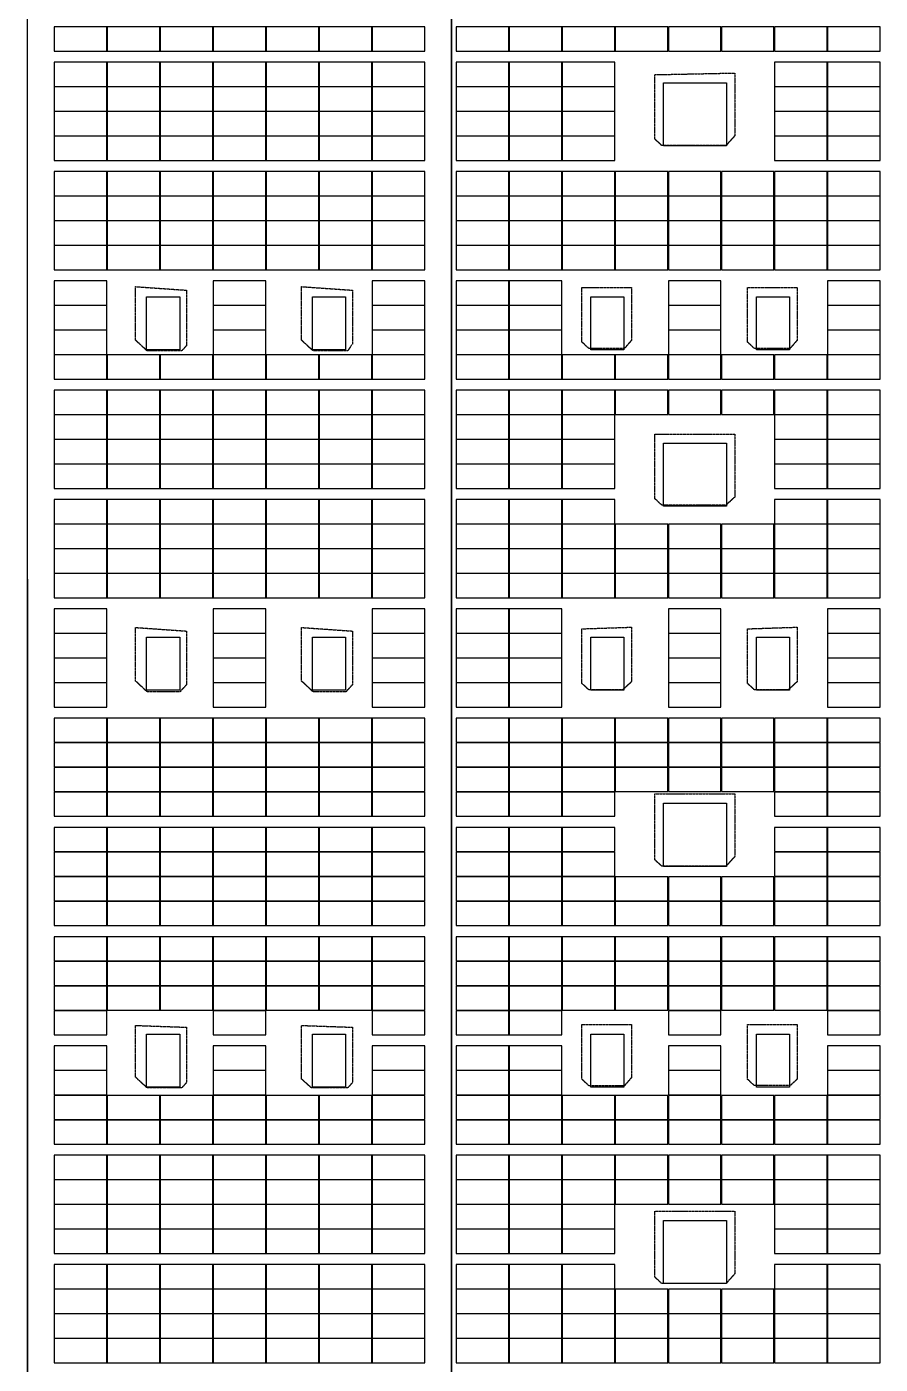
# Model space of a CAD drawing. Header units: millimetres. Extents: x -330863 to 383137, y -246038 to 314990.
# Drawn here: x -64626 to -25996, y -27439 to 33059 of the extents above; entities that cross this region are included whole.
import ezdxf

# ---------------------------------------------------------------- set-up
doc = ezdxf.new("R2010")
doc.units = ezdxf.units.MM
doc.linetypes.add('DASHED', pattern=[1.524, 1.27, -0.254])
doc.linetypes.add('HIDDEN', pattern=[0.375, 0.25, -0.125])
doc.layers.add('X消防车道', color=6, linetype='HIDDEN', lineweight=18)
for name, color, linetype in [('屋脊线', 7, 'ByLayer'), ('组件', 7, 'ByLayer'), ('阴影', 8, 'DASHED'), ('障碍物', 7, 'ByLayer')]:
    doc.layers.add(name, color=color, linetype=linetype)

# ---------------------------------------------------------------- blocks, each defined once
blk = doc.blocks.new('*U6')
at = {"layer": '屋脊线', "color": 30}
for p, q in [((-64596, -129651, 8900), (-64600, 145849, 8900)), ((-45396, -129651, 10100), (-45400, 145849, 10100))]:
    blk.add_line(p, q, dxfattribs=at)
at = {"flags": 1}
for tag in ['unit_id', 'unit_name']:
    blk.add_attdef(tag, (0, 0), '', height=2.5, dxfattribs=at)
blk = doc.blocks.new('*U88')
at = {"layer": '障碍物', "color": 1}
blk.add_polyline3d([(-59200, 20849, 10), (-57700, 20849, 10), (-57700, 18449, 10), (-59200, 18449, 10)], close=True, dxfattribs=at)
at = {"flags": 1}
for tag in ['height', 'shape']:
    blk.add_attdef(tag, (0, 0), '', height=2.5, dxfattribs=at)
blk = doc.blocks.new('*U89')
at = {"layer": '障碍物', "color": 1}
blk.add_polyline3d([(-51700, 20849, 10), (-50200, 20849, 10), (-50200, 18449, 10), (-51700, 18449, 10)], close=True, dxfattribs=at)
at = {"flags": 1}
for tag in ['height', 'shape']:
    blk.add_attdef(tag, (0, 0), '', height=2.5, dxfattribs=at)
blk = doc.blocks.new('*U90')
at = {"layer": '障碍物', "color": 1}
blk.add_polyline3d([(-59200, 5449, 10), (-57700, 5449, 10), (-57700, 3049, 10), (-59200, 3049, 10)], close=True, dxfattribs=at)
at = {"flags": 1}
for tag in ['height', 'shape']:
    blk.add_attdef(tag, (0, 0), '', height=2.5, dxfattribs=at)
blk = doc.blocks.new('*U91')
at = {"layer": '障碍物', "color": 1}
blk.add_polyline3d([(-51700, 5449, 10), (-50200, 5449, 10), (-50200, 3049, 10), (-51700, 3049, 10)], close=True, dxfattribs=at)
at = {"flags": 1}
for tag in ['height', 'shape']:
    blk.add_attdef(tag, (0, 0), '', height=2.5, dxfattribs=at)
blk = doc.blocks.new('*U92')
at = {"layer": '障碍物', "color": 1}
blk.add_polyline3d([(-59200, -12501, 10), (-57700, -12501, 10), (-57700, -14901, 10), (-59200, -14901, 10)], close=True, dxfattribs=at)
at = {"flags": 1}
for tag in ['height', 'shape']:
    blk.add_attdef(tag, (0, 0), '', height=2.5, dxfattribs=at)
blk = doc.blocks.new('*U93')
at = {"layer": '障碍物', "color": 1}
blk.add_polyline3d([(-51700, -12501, 10), (-50200, -12501, 10), (-50200, -14901, 10), (-51700, -14901, 10)], close=True, dxfattribs=at)
at = {"flags": 1}
for tag in ['height', 'shape']:
    blk.add_attdef(tag, (0, 0), '', height=2.5, dxfattribs=at)
blk = doc.blocks.new('*U123')
at = {"layer": '障碍物', "color": 1}
blk.add_polyline3d([(-39100, 20849, 10), (-37600, 20849, 10), (-37600, 18449, 10), (-39100, 18449, 10)], close=True, dxfattribs=at)
at = {"flags": 1}
for tag in ['height', 'shape']:
    blk.add_attdef(tag, (0, 0), '', height=2.5, dxfattribs=at)
blk = doc.blocks.new('*U124')
at = {"layer": '障碍物', "color": 1}
blk.add_polyline3d([(-31600, 20849, 10), (-30100, 20849, 10), (-30100, 18449, 10), (-31600, 18449, 10)], close=True, dxfattribs=at)
at = {"flags": 1}
for tag in ['height', 'shape']:
    blk.add_attdef(tag, (0, 0), '', height=2.5, dxfattribs=at)
blk = doc.blocks.new('*U125')
at = {"layer": '障碍物', "color": 1}
blk.add_polyline3d([(-39100, 5449, 10), (-37600, 5449, 10), (-37600, 3049, 10), (-39100, 3049, 10)], close=True, dxfattribs=at)
at = {"flags": 1}
for tag in ['height', 'shape']:
    blk.add_attdef(tag, (0, 0), '', height=2.5, dxfattribs=at)
blk = doc.blocks.new('*U126')
at = {"layer": '障碍物', "color": 1}
blk.add_polyline3d([(-31600, 5449, 10), (-30100, 5449, 10), (-30100, 3049, 10), (-31600, 3049, 10)], close=True, dxfattribs=at)
at = {"flags": 1}
for tag in ['height', 'shape']:
    blk.add_attdef(tag, (0, 0), '', height=2.5, dxfattribs=at)
blk = doc.blocks.new('*U127')
at = {"layer": '障碍物', "color": 1}
blk.add_polyline3d([(-39100, -12501, 10), (-37600, -12501, 10), (-37600, -14901, 10), (-39100, -14901, 10)], close=True, dxfattribs=at)
at = {"flags": 1}
for tag in ['height', 'shape']:
    blk.add_attdef(tag, (0, 0), '', height=2.5, dxfattribs=at)
blk = doc.blocks.new('*U128')
at = {"layer": '障碍物', "color": 1}
blk.add_polyline3d([(-31600, -12501, 10), (-30100, -12501, 10), (-30100, -14901, 10), (-31600, -14901, 10)], close=True, dxfattribs=at)
at = {"flags": 1}
for tag in ['height', 'shape']:
    blk.add_attdef(tag, (0, 0), '', height=2.5, dxfattribs=at)
blk = doc.blocks.new('*U146')
at = {"layer": '障碍物', "color": 1}
blk.add_polyline3d([(-35810, 30529, 10), (-32950, 30529, 10), (-32950, 27668, 10), (-35810, 27668, 10)], close=True, dxfattribs=at)
at = {"flags": 1}
for tag in ['height', 'shape']:
    blk.add_attdef(tag, (0, 0), '', height=2.5, dxfattribs=at)
blk = doc.blocks.new('*U147')
at = {"layer": '障碍物', "color": 1}
blk.add_polyline3d([(-35810, 14229, 10), (-32950, 14229, 10), (-32950, 11368, 10), (-35810, 11368, 10)], close=True, dxfattribs=at)
at = {"flags": 1}
for tag in ['height', 'shape']:
    blk.add_attdef(tag, (0, 0), '', height=2.5, dxfattribs=at)
blk = doc.blocks.new('*U148')
at = {"layer": '障碍物', "color": 1}
blk.add_polyline3d([(-35810, -2061, 10), (-32950, -2061, 10), (-32950, -4921, 10), (-35810, -4921, 10)], close=True, dxfattribs=at)
at = {"flags": 1}
for tag in ['height', 'shape']:
    blk.add_attdef(tag, (0, 0), '', height=2.5, dxfattribs=at)
blk = doc.blocks.new('*U149')
at = {"layer": '障碍物', "color": 1}
blk.add_polyline3d([(-35810, -20931, 10), (-32950, -20931, 10), (-32950, -23792, 10), (-35810, -23792, 10)], close=True, dxfattribs=at)
at = {"flags": 1}
for tag in ['height', 'shape']:
    blk.add_attdef(tag, (0, 0), '', height=2.5, dxfattribs=at)
blk = doc.blocks.new('*U11')
at = {"layer": '组件', "color": 0}
blk.add_polyline3d([(0, 0, 0), (0, 109.6, 0), (-238, 109.6, 13), (-238, 0, 13)], close=True, dxfattribs=at)
at = {"flags": 1}
for tag in ['mounting-hole-spacing1', 'mounting-hole-spacing2', 'module-material', 'vmpo', 'voco', 'silicon-material', 'panel-length', 'panel-width', 'panel-height', 'userid', 'theme', 'note', 'name', 'pmax', 'company-name', 'id', 'impo', 'isco']:
    blk.add_attdef(tag, (0, 0), '', height=2.5, dxfattribs=at)
blk = doc.blocks.new('*U9')
at = {"layer": '组件', "color": 0}
blk.add_polyline3d([(0, 0, 0), (0, -109.6, 0), (237.9, -109.6, 14.9), (237.9, 0, 14.9)], close=True, dxfattribs=at)
at = {"flags": 1}
for tag in ['mounting-hole-spacing1', 'mounting-hole-spacing2', 'module-material', 'vmpo', 'voco', 'silicon-material', 'panel-length', 'panel-width', 'panel-height', 'userid', 'theme', 'note', 'name', 'pmax', 'company-name', 'id', 'impo', 'isco']:
    blk.add_attdef(tag, (0, 0), '', height=2.5, dxfattribs=at)

msp = doc.modelspace()

# ---------------------------------------------------------------- hatches: boundary and pattern name
at = {"layer": 'X消防车道'}
h = msp.add_hatch(dxfattribs=at)
h.set_pattern_fill('DOTS', color=8, scale=1000, angle=-31.48783798)
h.set_pattern_definition([(328.51216202, (-1970228605.7, -2547630934.4), (1506.0502845, 939.1527315), [0, -1587.5])])
h.paths.add_polyline_path([(-93210.319, -143669.982, 0.388696348), (-80260.509, -155528.75), (-29868.25, -155528.75, 0.072993423), (-27282.119, -155149.186), (-24812.542, -154408.313, -0.072993423), (-22226.411, -154028.75), (83399.933, -154028.75, -0.414215405), (92400, -163028.739), (92400.012, -173021.711), (96400.012, -173176.258), (96400, -163028.734, 0.414220327), (83399.684, -150028.75), (-22813.487, -150028.75, 0.072993423), (-25399.617, -150408.313), (-27869.195, -151149.186, -0.072993423), (-30455.326, -151528.75), (-80260.509, -151528.75, -0.388697685), (-89225.766, -143318.792), (-114666.763, 145381.208, -0.440198268), (-105701.506, 155171.25), (85999.681, 155171.25, -0.414210993), (94999.681, 146171.329, -0.141448111), (96999.681, 153099.453, 0.257670399), (85999.52, 159171.25), (-105701.603, 159171.25, 0.440196051), (-118651.322, 145030.079)])

# ---------------------------------------------------------------- linework, layer by layer
at = {"layer": '屋脊线', "color": 30, "elevation": 8900}
msp.add_lwpolyline([(-64599.713, 145848.75), (-64595.512, -129651.241)], dxfattribs=at)
at = {"layer": '屋脊线', "color": 2, "elevation": 10100}
msp.add_lwpolyline([(-45399.713, 145848.75), (-45395.512, -129651.243)], dxfattribs=at)
at = {"layer": '阴影', "linetype": 'DASHED'}
for points in [[(-32979.551, 27683.474, 9423.635), (-35880.483, 27683.401, 9581.867), (-36202.817, 27981.785, 9599.449), (-36202.859, 30891.143, 9599.449), (-32576.694, 30965.842, 9401.658), (-32576.65, 28131.079, 9401.658), (-32979.551, 27683.474, 9423.635)], [(-59697.588, 21302.9, 9207.264), (-57392.144, 21141.499, 9351.354), (-57392.109, 18639.204, 9351.354), (-57615.215, 18397.042, 9337.41), (-59176.963, 18397.01, 9239.8), (-59697.554, 18881.317, 9207.264), (-59697.588, 21302.9, 9207.264)], [(-52186.313, 21303.005, 9676.719), (-49880.874, 21141.604, 9820.809), (-49880.835, 18720.028, 9820.809), (-50103.936, 18397.148, 9806.864), (-51665.684, 18397.123, 9709.255), (-52186.279, 18881.431, 9676.719), (-52186.313, 21303.005, 9676.719)], [(-37572.554, 18507.686, 9674.17), (-39184.182, 18507.635, 9762.077), (-39506.516, 18806.028, 9779.658), (-39506.55, 21267.795, 9779.658), (-37250.273, 21267.856, 9656.588), (-37250.234, 18880.69, 9656.588), (-37572.554, 18507.686, 9674.17)], [(-30078.477, 18507.883, 9265.402), (-31690.107, 18507.843, 9353.309), (-32012.439, 18806.23, 9370.891), (-32012.476, 21267.996, 9370.891), (-29756.196, 21268.054, 9247.821), (-29756.157, 18880.889, 9247.821), (-30078.477, 18507.883, 9265.402)], [(-32979.304, 11420.907, 9423.635), (-35880.234, 11420.824, 9581.867), (-36202.568, 11719.216, 9599.449), (-36202.612, 14628.572, 9599.449), (-32576.445, 14628.674, 9401.658), (-32576.401, 11793.911, 9401.658), (-32979.304, 11420.907, 9423.635)], [(-59697.354, 5885.527, 9207.264), (-57391.914, 5724.124, 9351.354), (-57391.875, 3302.548, 9351.354), (-57689.346, 2979.669, 9332.762), (-59176.729, 2979.644, 9239.8), (-59697.319, 3463.951, 9207.264), (-59697.354, 5885.527, 9207.264)], [(-52186.079, 5885.632, 9676.719), (-49880.64, 5724.229, 9820.809), (-49880.601, 3302.662, 9820.809), (-50178.071, 2979.774, 9802.216), (-51665.449, 2979.758, 9709.255), (-52186.045, 3464.064, 9676.719), (-52186.079, 5885.632, 9676.719)], [(-37652.9, 3065.701, 9678.565), (-39183.948, 3065.658, 9762.077), (-39506.282, 3364.045, 9779.658), (-39506.316, 5825.808, 9779.658), (-37250.039, 5900.475, 9656.588), (-37250, 3438.707, 9656.588), (-37652.9, 3065.701, 9678.565)], [(-30158.826, 3065.903, 9269.797), (-31689.873, 3065.853, 9353.309), (-32012.202, 3364.241, 9370.891), (-32012.241, 5826.007, 9370.891), (-29755.959, 5900.674, 9247.821), (-29755.923, 3438.907, 9247.82), (-30158.826, 3065.903, 9269.797)], [(-32979.055, -4916.269, 9423.635), (-35879.985, -4916.344, 9581.867), (-36202.319, -4617.952, 9599.449), (-36202.363, -1633.997, 9599.449), (-32576.199, -1633.893, 9401.658), (-32576.152, -4468.664, 9401.658), (-32979.055, -4916.269, 9423.635)], [(-37572.046, -14838.037, 9674.17), (-39183.674, -14838.092, 9762.077), (-39506.008, -14539.705, 9779.658), (-39506.042, -12077.937, 9779.658), (-37249.766, -12077.875, 9656.588), (-37249.727, -14465.043, 9656.588), (-37572.046, -14838.037, 9674.17)], [(-30077.971, -14837.837, 9265.402), (-31689.6, -14837.886, 9353.309), (-32011.931, -14539.498, 9370.891), (-32011.968, -12077.732, 9370.89), (-29755.686, -12077.683, 9247.82), (-29755.649, -14539.432, 9247.821), (-30077.971, -14837.837, 9265.402)], [(-59697.08, -12114.858, 9207.264), (-57391.641, -12195.536, 9351.354), (-57391.597, -14697.828, 9351.354), (-57614.702, -14939.99, 9337.41), (-59176.455, -14940.015, 9239.8), (-59697.046, -14455.708, 9207.264), (-59697.08, -12114.858, 9207.264)], [(-52185.806, -12114.745, 9676.719), (-49880.366, -12195.422, 9820.809), (-49880.327, -14697.715, 9820.809), (-50103.428, -14939.877, 9806.864), (-51739.546, -14939.91, 9704.607), (-52185.767, -14536.329, 9676.719), (-52185.806, -12114.745, 9676.719)], [(-32978.767, -23789.785, 9423.635), (-35879.702, -23789.871, 9581.867), (-36202.031, -23491.487, 9599.449), (-36202.075, -20507.532, 9599.449), (-32575.908, -20507.432, 9401.658), (-32575.864, -23342.197, 9401.658), (-32978.767, -23789.785, 9423.635)]]:
    msp.add_polyline3d(points, close=True, dxfattribs=at)
at = {"layer": '障碍物', "elevation": 10300}
for points in [[(-35810.114, 30529.004), (-32949.606, 30529.004), (-32949.606, 27668.496), (-35810.114, 27668.496)], [(-35810.114, 14229.004), (-32949.606, 14229.004), (-32949.606, 11368.496), (-35810.114, 11368.496)], [(-35810.114, -2060.99), (-32949.606, -2060.99), (-32949.606, -4921.498), (-35810.114, -4921.498)], [(-35810.114, -20930.996), (-32949.606, -20930.996), (-32949.606, -23791.504), (-35810.114, -23791.504)]]:
    msp.add_lwpolyline(points, close=True, dxfattribs=at)
at = {"layer": '障碍物', "color": 4, "elevation": 10300}
for points in [[(-59199.998, 20848.749), (-57699.999, 20848.749), (-57699.999, 18448.748), (-59199.998, 18448.748)], [(-51699.972, 20848.748), (-50199.973, 20848.748), (-50199.973, 18448.748), (-51699.972, 18448.748)], [(-39099.973, 20848.75), (-37599.973, 20848.75), (-37599.973, 18448.75), (-39099.973, 18448.75)], [(-31599.973, 20848.75), (-30099.973, 20848.75), (-30099.973, 18448.75), (-31599.973, 18448.75)], [(-59200.012, 5448.749), (-57700.013, 5448.749), (-57700.013, 3048.748), (-59200.012, 3048.748)], [(-51699.987, 5448.748), (-50199.987, 5448.748), (-50199.987, 3048.748), (-51699.987, 3048.748)], [(-39099.987, 5448.75), (-37599.987, 5448.75), (-37599.987, 3048.75), (-39099.987, 3048.75)], [(-31599.987, 5448.75), (-30099.987, 5448.75), (-30099.987, 3048.75), (-31599.987, 3048.75)], [(-59200.014, -12501.251), (-57700.015, -12501.251), (-57700.015, -14901.252), (-59200.014, -14901.252)], [(-51699.989, -12501.252), (-50199.989, -12501.252), (-50199.989, -14901.252), (-51699.989, -14901.252)], [(-39099.989, -12501.25), (-37599.989, -12501.25), (-37599.989, -14901.25), (-39099.989, -14901.25)], [(-31599.989, -12501.25), (-30099.989, -12501.25), (-30099.989, -14901.25), (-31599.989, -14901.25)]]:
    msp.add_lwpolyline(points, close=True, dxfattribs=at)

# ---------------------------------------------------------------- block references
at = {"layer": '屋脊线'}
msp.add_blockref('*U6', (0, 0), dxfattribs=at)
at = {"layer": '组件', "color": 5, "xscale": 10, "yscale": 10, "zscale": 10}
for name, p in [('*U9', (-63385.201, 33048.75, 9075.803)), ('*U9', (-60985.892, 33048.75, 9225.76)), ('*U9', (-58586.583, 33048.75, 9375.716)), ('*U9', (-56187.274, 33048.75, 9525.673)), ('*U9', (-53787.965, 33048.75, 9675.63)), ('*U9', (-51388.656, 33048.75, 9825.587)), ('*U9', (-48989.347, 33048.75, 9975.544)), ('*U11', (-42809.113, 31952.75, 10058.878)), ('*U11', (-40408.677, 31952.75, 9927.945)), ('*U11', (-38008.24, 31952.75, 9797.012)), ('*U11', (-35607.803, 31952.75, 9666.079)), ('*U11', (-33207.367, 31952.75, 9535.146)), ('*U11', (-30806.93, 31952.75, 9404.214)), ('*U11', (-28406.494, 31952.75, 9273.281)), ('*U11', (-26006.057, 31952.75, 9142.348)), ('*U9', (-63385.201, 31452.75, 9075.798)), ('*U9', (-60985.892, 31452.75, 9225.755)), ('*U9', (-58586.583, 31452.75, 9375.712)), ('*U9', (-56187.274, 31452.75, 9525.668)), ('*U9', (-53787.965, 31452.75, 9675.625)), ('*U9', (-51388.656, 31452.75, 9825.582)), ('*U9', (-48989.347, 31452.75, 9975.539)), ('*U11', (-42809.113, 30356.75, 10058.882)), ('*U11', (-40408.677, 30356.75, 9927.949)), ('*U11', (-38008.24, 30356.75, 9797.016)), ('*U11', (-28406.494, 30356.75, 9273.285)), ('*U11', (-26006.057, 30356.75, 9142.352)), ('*U9', (-63385.201, 30336.75, 9075.798)), ('*U9', (-60985.892, 30336.75, 9225.755)), ('*U9', (-58586.583, 30336.75, 9375.712)), ('*U9', (-56187.274, 30336.75, 9525.668)), ('*U9', (-53787.965, 30336.75, 9675.625)), ('*U9', (-51388.656, 30336.75, 9825.582)), ('*U9', (-48989.347, 30336.75, 9975.539)), ('*U11', (-42809.113, 29240.75, 10058.882)), ('*U11', (-40408.677, 29240.75, 9927.949)), ('*U11', (-38008.24, 29240.75, 9797.016)), ('*U11', (-28406.494, 29240.75, 9273.285)), ('*U11', (-26006.057, 29240.75, 9142.352)), ('*U9', (-63385.201, 29220.75, 9075.798)), ('*U9', (-60985.892, 29220.75, 9225.755)), ('*U9', (-58586.583, 29220.75, 9375.712)), ('*U9', (-56187.274, 29220.75, 9525.668)), ('*U9', (-53787.965, 29220.75, 9675.625)), ('*U9', (-51388.656, 29220.75, 9825.582)), ('*U9', (-48989.347, 29220.75, 9975.539)), ('*U11', (-42809.113, 28124.75, 10058.882)), ('*U11', (-40408.677, 28124.75, 9927.949)), ('*U11', (-38008.24, 28124.75, 9797.016)), ('*U11', (-28406.494, 28124.75, 9273.285)), ('*U11', (-26006.057, 28124.75, 9142.352)), ('*U9', (-63385.201, 28104.75, 9075.798)), ('*U9', (-60985.892, 28104.75, 9225.755)), ('*U9', (-58586.583, 28104.75, 9375.712)), ('*U9', (-56187.274, 28104.75, 9525.668)), ('*U9', (-53787.965, 28104.75, 9675.625)), ('*U9', (-51388.656, 28104.75, 9825.582)), ('*U9', (-48989.347, 28104.75, 9975.539)), ('*U11', (-42809.113, 27008.75, 10058.882)), ('*U11', (-40408.677, 27008.75, 9927.949)), ('*U11', (-38008.24, 27008.75, 9797.016)), ('*U11', (-28406.494, 27008.75, 9273.285)), ('*U11', (-26006.057, 27008.75, 9142.352)), ('*U9', (-63385.201, 26508.75, 9075.793)), ('*U9', (-60985.892, 26508.75, 9225.75)), ('*U9', (-58586.583, 26508.75, 9375.707)), ('*U9', (-56187.274, 26508.75, 9525.664)), ('*U9', (-53787.965, 26508.75, 9675.621)), ('*U9', (-51388.656, 26508.75, 9825.577)), ('*U9', (-48989.347, 26508.75, 9975.534)), ('*U11', (-42809.113, 25412.75, 10058.886)), ('*U11', (-40408.677, 25412.75, 9927.953)), ('*U11', (-38008.24, 25412.75, 9797.02)), ('*U11', (-35607.803, 25412.75, 9666.088)), ('*U11', (-33207.367, 25412.75, 9535.155)), ('*U11', (-30806.93, 25412.75, 9404.222)), ('*U11', (-28406.494, 25412.75, 9273.289)), ('*U11', (-26006.057, 25412.75, 9142.356)), ('*U9', (-63385.201, 25392.75, 9075.793)), ('*U9', (-60985.892, 25392.75, 9225.75)), ('*U9', (-58586.583, 25392.75, 9375.707)), ('*U9', (-56187.274, 25392.75, 9525.664)), ('*U9', (-53787.965, 25392.75, 9675.621)), ('*U9', (-51388.656, 25392.75, 9825.577)), ('*U9', (-48989.347, 25392.75, 9975.534)), ('*U11', (-42809.113, 24296.75, 10058.886)), ('*U11', (-40408.677, 24296.75, 9927.953)), ('*U11', (-38008.24, 24296.75, 9797.02)), ('*U11', (-35607.803, 24296.75, 9666.088)), ('*U11', (-33207.367, 24296.75, 9535.155)), ('*U11', (-30806.93, 24296.75, 9404.222)), ('*U11', (-28406.494, 24296.75, 9273.289)), ('*U11', (-26006.057, 24296.75, 9142.356)), ('*U9', (-63385.201, 24276.75, 9075.793)), ('*U9', (-60985.892, 24276.75, 9225.75)), ('*U9', (-58586.583, 24276.75, 9375.707)), ('*U9', (-56187.274, 24276.75, 9525.664)), ('*U9', (-53787.965, 24276.75, 9675.621)), ('*U9', (-51388.656, 24276.75, 9825.577)), ('*U9', (-48989.347, 24276.75, 9975.534)), ('*U11', (-42809.113, 23180.75, 10058.886)), ('*U11', (-40408.677, 23180.75, 9927.953)), ('*U11', (-38008.24, 23180.75, 9797.02)), ('*U11', (-35607.803, 23180.75, 9666.088)), ('*U11', (-33207.367, 23180.75, 9535.155)), ('*U11', (-30806.93, 23180.75, 9404.222)), ('*U11', (-28406.494, 23180.75, 9273.289)), ('*U11', (-26006.057, 23180.75, 9142.356)), ('*U9', (-63385.201, 23160.75, 9075.793)), ('*U9', (-60985.892, 23160.75, 9225.75)), ('*U9', (-58586.583, 23160.75, 9375.707)), ('*U9', (-56187.274, 23160.75, 9525.664)), ('*U9', (-53787.965, 23160.75, 9675.621)), ('*U9', (-51388.656, 23160.75, 9825.577)), ('*U9', (-48989.347, 23160.75, 9975.534)), ('*U11', (-42809.113, 22064.75, 10058.886)), ('*U11', (-40408.677, 22064.75, 9927.953)), ('*U11', (-38008.24, 22064.75, 9797.02)), ('*U11', (-35607.803, 22064.75, 9666.088)), ('*U11', (-33207.367, 22064.75, 9535.155)), ('*U11', (-30806.93, 22064.75, 9404.222)), ('*U11', (-28406.494, 22064.75, 9273.289)), ('*U11', (-26006.057, 22064.75, 9142.356)), ('*U9', (-63385.201, 21564.75, 9075.789)), ('*U9', (-56187.274, 21564.75, 9525.659)), ('*U9', (-48989.347, 21564.75, 9975.529)), ('*U11', (-42809.113, 20468.75, 10058.89)), ('*U11', (-40408.677, 20468.75, 9927.957)), ('*U11', (-33207.367, 20468.75, 9535.159)), ('*U11', (-26006.057, 20468.75, 9142.36)), ('*U9', (-63385.201, 20448.75, 9075.789)), ('*U9', (-56187.274, 20448.75, 9525.659)), ('*U9', (-48989.347, 20448.75, 9975.529)), ('*U11', (-42809.113, 19352.75, 10058.89)), ('*U11', (-40408.677, 19352.75, 9927.957)), ('*U11', (-33207.367, 19352.75, 9535.159)), ('*U11', (-26006.057, 19352.75, 9142.36)), ('*U9', (-63385.201, 19332.75, 9075.789)), ('*U9', (-56187.274, 19332.75, 9525.659)), ('*U9', (-48989.347, 19332.75, 9975.529)), ('*U11', (-42809.113, 18236.75, 10058.89)), ('*U11', (-40408.677, 18236.75, 9927.957)), ('*U11', (-33207.367, 18236.75, 9535.159)), ('*U11', (-26006.057, 18236.75, 9142.36)), ('*U9', (-63385.201, 18216.75, 9075.789)), ('*U9', (-60985.892, 18216.75, 9225.745)), ('*U9', (-58586.583, 18216.75, 9375.702)), ('*U9', (-56187.274, 18216.75, 9525.659)), ('*U9', (-53787.965, 18216.75, 9675.616)), ('*U9', (-51388.656, 18216.75, 9825.573)), ('*U9', (-48989.347, 18216.75, 9975.529)), ('*U11', (-42809.113, 17120.75, 10058.89)), ('*U11', (-40408.677, 17120.75, 9927.957)), ('*U11', (-38008.24, 17120.75, 9797.025)), ('*U11', (-35607.803, 17120.75, 9666.092)), ('*U11', (-33207.367, 17120.75, 9535.159)), ('*U11', (-30806.93, 17120.75, 9404.226)), ('*U11', (-28406.494, 17120.75, 9273.293)), ('*U11', (-26006.057, 17120.75, 9142.36)), ('*U9', (-63385.201, 16620.75, 9075.784)), ('*U9', (-60985.892, 16620.75, 9225.741)), ('*U9', (-58586.583, 16620.75, 9375.697)), ('*U9', (-56187.274, 16620.75, 9525.654)), ('*U9', (-53787.965, 16620.75, 9675.611)), ('*U9', (-51388.656, 16620.75, 9825.568)), ('*U9', (-48989.347, 16620.75, 9975.525)), ('*U11', (-42809.113, 15524.75, 10058.895)), ('*U11', (-40408.677, 15524.75, 9927.962)), ('*U11', (-38008.24, 15524.75, 9797.029)), ('*U11', (-35607.803, 15524.75, 9666.096)), ('*U11', (-33207.367, 15524.75, 9535.163)), ('*U11', (-30806.93, 15524.75, 9404.23)), ('*U11', (-28406.494, 15524.75, 9273.297)), ('*U11', (-26006.057, 15524.75, 9142.364)), ('*U9', (-63385.201, 15504.75, 9075.784)), ('*U9', (-60985.892, 15504.75, 9225.741)), ('*U9', (-58586.583, 15504.75, 9375.697)), ('*U9', (-56187.274, 15504.75, 9525.654)), ('*U9', (-53787.965, 15504.75, 9675.611)), ('*U9', (-51388.656, 15504.75, 9825.568)), ('*U9', (-48989.347, 15504.75, 9975.525)), ('*U11', (-42809.113, 14408.75, 10058.895)), ('*U11', (-40408.677, 14408.75, 9927.962)), ('*U11', (-38008.24, 14408.75, 9797.029)), ('*U11', (-28406.494, 14408.75, 9273.297)), ('*U11', (-26006.057, 14408.75, 9142.364)), ('*U9', (-63385.201, 14388.75, 9075.784)), ('*U9', (-60985.892, 14388.75, 9225.741)), ('*U9', (-58586.583, 14388.75, 9375.697)), ('*U9', (-56187.274, 14388.75, 9525.654)), ('*U9', (-53787.965, 14388.75, 9675.611)), ('*U9', (-51388.656, 14388.75, 9825.568)), ('*U9', (-48989.347, 14388.75, 9975.525)), ('*U11', (-42809.113, 13292.75, 10058.895)), ('*U11', (-40408.677, 13292.75, 9927.962)), ('*U11', (-38008.24, 13292.75, 9797.029)), ('*U11', (-28406.494, 13292.75, 9273.297)), ('*U11', (-26006.057, 13292.75, 9142.364)), ('*U9', (-63385.201, 13272.75, 9075.784)), ('*U9', (-60985.892, 13272.75, 9225.741)), ('*U9', (-58586.583, 13272.75, 9375.697)), ('*U9', (-56187.274, 13272.75, 9525.654)), ('*U9', (-53787.965, 13272.75, 9675.611)), ('*U9', (-51388.656, 13272.75, 9825.568)), ('*U9', (-48989.347, 13272.75, 9975.525)), ('*U11', (-42809.113, 12176.75, 10058.895)), ('*U11', (-40408.677, 12176.75, 9927.962)), ('*U11', (-38008.24, 12176.75, 9797.029)), ('*U11', (-28406.494, 12176.75, 9273.297)), ('*U11', (-26006.057, 12176.75, 9142.364)), ('*U9', (-63385.201, 11676.75, 9075.779)), ('*U9', (-60985.892, 11676.75, 9225.736)), ('*U9', (-58586.583, 11676.75, 9375.693)), ('*U9', (-56187.274, 11676.75, 9525.65)), ('*U9', (-53787.965, 11676.75, 9675.606)), ('*U9', (-51388.656, 11676.75, 9825.563)), ('*U9', (-48989.347, 11676.75, 9975.52)), ('*U11', (-42809.113, 10580.75, 10058.899)), ('*U11', (-40408.677, 10580.75, 9927.966)), ('*U11', (-38008.24, 10580.75, 9797.033)), ('*U11', (-28406.494, 10580.75, 9273.301)), ('*U11', (-26006.057, 10580.75, 9142.368)), ('*U9', (-63385.201, 10560.75, 9075.779)), ('*U9', (-60985.892, 10560.75, 9225.736)), ('*U9', (-58586.583, 10560.75, 9375.693)), ('*U9', (-56187.274, 10560.75, 9525.65)), ('*U9', (-53787.965, 10560.75, 9675.606)), ('*U9', (-51388.656, 10560.75, 9825.563)), ('*U9', (-48989.347, 10560.75, 9975.52)), ('*U11', (-42809.113, 9464.75, 10058.899)), ('*U11', (-40408.677, 9464.75, 9927.966)), ('*U11', (-38008.24, 9464.75, 9797.033)), ('*U11', (-35607.803, 9464.75, 9666.1)), ('*U11', (-33207.367, 9464.75, 9535.167)), ('*U11', (-30806.93, 9464.75, 9404.234)), ('*U11', (-28406.494, 9464.75, 9273.301)), ('*U11', (-26006.057, 9464.75, 9142.368)), ('*U9', (-63385.201, 9444.75, 9075.779)), ('*U9', (-60985.892, 9444.75, 9225.736)), ('*U9', (-58586.583, 9444.75, 9375.693)), ('*U9', (-56187.274, 9444.75, 9525.65)), ('*U9', (-53787.965, 9444.75, 9675.606)), ('*U9', (-51388.656, 9444.75, 9825.563)), ('*U9', (-48989.347, 9444.75, 9975.52)), ('*U11', (-42809.113, 8348.75, 10058.899)), ('*U11', (-40408.677, 8348.75, 9927.966)), ('*U11', (-38008.24, 8348.75, 9797.033)), ('*U11', (-35607.803, 8348.75, 9666.1)), ('*U11', (-33207.367, 8348.75, 9535.167)), ('*U11', (-30806.93, 8348.75, 9404.234)), ('*U11', (-28406.494, 8348.75, 9273.301)), ('*U11', (-26006.057, 8348.75, 9142.368)), ('*U9', (-63385.201, 8328.75, 9075.779)), ('*U9', (-60985.892, 8328.75, 9225.736)), ('*U9', (-58586.583, 8328.75, 9375.693)), ('*U9', (-56187.274, 8328.75, 9525.65)), ('*U9', (-53787.965, 8328.75, 9675.606)), ('*U9', (-51388.656, 8328.75, 9825.563)), ('*U9', (-48989.347, 8328.75, 9975.52)), ('*U11', (-42809.113, 7232.75, 10058.899)), ('*U11', (-40408.677, 7232.75, 9927.966)), ('*U11', (-38008.24, 7232.75, 9797.033)), ('*U11', (-35607.803, 7232.75, 9666.1)), ('*U11', (-33207.367, 7232.75, 9535.167)), ('*U11', (-30806.93, 7232.75, 9404.234)), ('*U11', (-28406.494, 7232.75, 9273.301)), ('*U11', (-26006.057, 7232.75, 9142.368)), ('*U9', (-63385.201, 6732.75, 9075.774)), ('*U9', (-56187.274, 6732.75, 9525.645)), ('*U9', (-48989.347, 6732.75, 9975.515)), ('*U11', (-42809.113, 5636.75, 10058.903)), ('*U11', (-40408.677, 5636.75, 9927.97)), ('*U11', (-33207.367, 5636.75, 9535.171)), ('*U11', (-26006.057, 5636.75, 9142.372)), ('*U9', (-63385.201, 5616.75, 9075.774)), ('*U9', (-56187.274, 5616.75, 9525.645)), ('*U9', (-48989.347, 5616.75, 9975.515)), ('*U11', (-42809.113, 4520.75, 10058.903)), ('*U11', (-40408.677, 4520.75, 9927.97)), ('*U11', (-33207.367, 4520.75, 9535.171)), ('*U11', (-26006.057, 4520.75, 9142.372)), ('*U9', (-63385.201, 4500.75, 9075.774)), ('*U9', (-56187.274, 4500.75, 9525.645)), ('*U9', (-48989.347, 4500.75, 9975.515)), ('*U11', (-42809.113, 3404.75, 10058.903)), ('*U11', (-40408.677, 3404.75, 9927.97)), ('*U11', (-33207.367, 3404.75, 9535.171)), ('*U11', (-26006.057, 3404.75, 9142.372)), ('*U9', (-63385.201, 3384.75, 9075.774)), ('*U9', (-56187.274, 3384.75, 9525.645)), ('*U9', (-48989.347, 3384.75, 9975.515)), ('*U11', (-42809.113, 2288.75, 10058.903)), ('*U11', (-40408.677, 2288.75, 9927.97)), ('*U11', (-33207.367, 2288.75, 9535.171)), ('*U11', (-26006.057, 2288.75, 9142.372)), ('*U9', (-63385.201, 1788.75, 9075.77)), ('*U9', (-60985.892, 1788.75, 9225.727)), ('*U9', (-58586.583, 1788.75, 9375.683)), ('*U9', (-56187.274, 1788.75, 9525.64)), ('*U9', (-53787.965, 1788.75, 9675.597)), ('*U9', (-51388.656, 1788.75, 9825.554)), ('*U9', (-48989.347, 1788.75, 9975.511)), ('*U11', (-42809.113, 692.75, 10058.907)), ('*U11', (-40408.677, 692.75, 9927.974)), ('*U11', (-38008.24, 692.75, 9797.041)), ('*U11', (-35607.803, 692.75, 9666.108)), ('*U11', (-33207.367, 692.75, 9535.175)), ('*U11', (-30806.93, 692.75, 9404.242)), ('*U11', (-28406.494, 692.75, 9273.309)), ('*U11', (-26006.057, 692.75, 9142.377)), ('*U9', (-63385.201, 672.75, 9075.77)), ('*U9', (-60985.892, 672.75, 9225.727)), ('*U9', (-58586.583, 672.75, 9375.683)), ('*U9', (-56187.274, 672.75, 9525.64)), ('*U9', (-53787.965, 672.75, 9675.597)), ('*U9', (-51388.656, 672.75, 9825.554)), ('*U9', (-48989.347, 672.75, 9975.511)), ('*U11', (-42809.113, -423.25, 10058.907)), ('*U11', (-40408.677, -423.25, 9927.974)), ('*U11', (-38008.24, -423.25, 9797.041)), ('*U11', (-35607.803, -423.25, 9666.108)), ('*U11', (-33207.367, -423.25, 9535.175)), ('*U11', (-30806.93, -423.25, 9404.242)), ('*U11', (-28406.494, -423.25, 9273.309)), ('*U11', (-26006.057, -423.25, 9142.377)), ('*U9', (-63385.201, -443.25, 9075.77)), ('*U9', (-60985.892, -443.25, 9225.727)), ('*U9', (-58586.583, -443.25, 9375.683)), ('*U9', (-56187.274, -443.25, 9525.64)), ('*U9', (-53787.965, -443.25, 9675.597)), ('*U9', (-51388.656, -443.25, 9825.554)), ('*U9', (-48989.347, -443.25, 9975.511)), ('*U11', (-42809.113, -1539.25, 10058.907)), ('*U11', (-40408.677, -1539.25, 9927.974)), ('*U11', (-38008.24, -1539.25, 9797.041)), ('*U11', (-35607.803, -1539.25, 9666.108)), ('*U11', (-33207.367, -1539.25, 9535.175)), ('*U11', (-30806.93, -1539.25, 9404.242)), ('*U11', (-28406.494, -1539.25, 9273.309)), ('*U11', (-26006.057, -1539.25, 9142.377)), ('*U9', (-63385.201, -1559.25, 9075.77)), ('*U9', (-60985.892, -1559.25, 9225.727)), ('*U9', (-58586.583, -1559.25, 9375.683)), ('*U9', (-56187.274, -1559.25, 9525.64)), ('*U9', (-53787.965, -1559.25, 9675.597)), ('*U9', (-51388.656, -1559.25, 9825.554)), ('*U9', (-48989.347, -1559.25, 9975.511)), ('*U11', (-42809.113, -2655.25, 10058.907)), ('*U11', (-40408.677, -2655.25, 9927.974)), ('*U11', (-38008.24, -2655.25, 9797.041)), ('*U11', (-28406.494, -2655.25, 9273.309)), ('*U11', (-26006.057, -2655.25, 9142.377)), ('*U9', (-63385.201, -3155.25, 9075.765)), ('*U9', (-60985.892, -3155.25, 9225.722)), ('*U9', (-58586.583, -3155.25, 9375.679)), ('*U9', (-56187.274, -3155.25, 9525.635)), ('*U9', (-53787.965, -3155.25, 9675.592)), ('*U9', (-51388.656, -3155.25, 9825.549)), ('*U9', (-48989.347, -3155.25, 9975.506)), ('*U11', (-42809.113, -4251.25, 10058.911)), ('*U11', (-40408.677, -4251.25, 9927.978)), ('*U11', (-38008.24, -4251.25, 9797.045)), ('*U11', (-28406.494, -4251.25, 9273.314)), ('*U11', (-26006.057, -4251.25, 9142.381)), ('*U9', (-63385.201, -4271.25, 9075.765)), ('*U9', (-60985.892, -4271.25, 9225.722)), ('*U9', (-58586.583, -4271.25, 9375.679)), ('*U9', (-56187.274, -4271.25, 9525.635)), ('*U9', (-53787.965, -4271.25, 9675.592)), ('*U9', (-51388.656, -4271.25, 9825.549)), ('*U9', (-48989.347, -4271.25, 9975.506)), ('*U11', (-42809.113, -5367.25, 10058.911)), ('*U11', (-40408.677, -5367.25, 9927.978)), ('*U11', (-38008.24, -5367.25, 9797.045)), ('*U11', (-28406.494, -5367.25, 9273.314)), ('*U11', (-26006.057, -5367.25, 9142.381)), ('*U9', (-63385.201, -5387.25, 9075.765)), ('*U9', (-60985.892, -5387.25, 9225.722)), ('*U9', (-58586.583, -5387.25, 9375.679)), ('*U9', (-56187.274, -5387.25, 9525.635)), ('*U9', (-53787.965, -5387.25, 9675.592)), ('*U9', (-51388.656, -5387.25, 9825.549)), ('*U9', (-48989.347, -5387.25, 9975.506)), ('*U11', (-42809.113, -6483.25, 10058.911)), ('*U11', (-40408.677, -6483.25, 9927.978)), ('*U11', (-38008.24, -6483.25, 9797.045)), ('*U11', (-35607.803, -6483.25, 9666.112)), ('*U11', (-33207.367, -6483.25, 9535.179)), ('*U11', (-30806.93, -6483.25, 9404.246)), ('*U11', (-28406.494, -6483.25, 9273.314)), ('*U11', (-26006.057, -6483.25, 9142.381)), ('*U9', (-63385.201, -6503.25, 9075.765)), ('*U9', (-60985.892, -6503.25, 9225.722)), ('*U9', (-58586.583, -6503.25, 9375.679)), ('*U9', (-56187.274, -6503.25, 9525.635)), ('*U9', (-53787.965, -6503.25, 9675.592)), ('*U9', (-51388.656, -6503.25, 9825.549)), ('*U9', (-48989.347, -6503.25, 9975.506)), ('*U11', (-42809.113, -7599.25, 10058.911)), ('*U11', (-40408.677, -7599.25, 9927.978)), ('*U11', (-38008.24, -7599.25, 9797.045)), ('*U11', (-35607.803, -7599.25, 9666.112)), ('*U11', (-33207.367, -7599.25, 9535.179)), ('*U11', (-30806.93, -7599.25, 9404.246)), ('*U11', (-28406.494, -7599.25, 9273.314)), ('*U11', (-26006.057, -7599.25, 9142.381)), ('*U9', (-63385.201, -8099.25, 9075.76)), ('*U9', (-60985.892, -8099.25, 9225.717)), ('*U9', (-58586.583, -8099.25, 9375.674)), ('*U9', (-56187.274, -8099.25, 9525.631)), ('*U9', (-53787.965, -8099.25, 9675.588)), ('*U9', (-51388.656, -8099.25, 9825.544)), ('*U9', (-48989.347, -8099.25, 9975.501)), ('*U11', (-42809.113, -9195.25, 10058.915)), ('*U11', (-40408.677, -9195.25, 9927.982)), ('*U11', (-38008.24, -9195.25, 9797.049)), ('*U11', (-35607.803, -9195.25, 9666.116)), ('*U11', (-33207.367, -9195.25, 9535.183)), ('*U11', (-30806.93, -9195.25, 9404.251)), ('*U11', (-28406.494, -9195.25, 9273.318)), ('*U11', (-26006.057, -9195.25, 9142.385)), ('*U9', (-63385.201, -9215.25, 9075.76)), ('*U9', (-60985.892, -9215.25, 9225.717)), ('*U9', (-58586.583, -9215.25, 9375.674)), ('*U9', (-56187.274, -9215.25, 9525.631)), ('*U9', (-53787.965, -9215.25, 9675.588)), ('*U9', (-51388.656, -9215.25, 9825.544)), ('*U9', (-48989.347, -9215.25, 9975.501)), ('*U11', (-42809.113, -10311.25, 10058.915)), ('*U11', (-40408.677, -10311.25, 9927.982)), ('*U11', (-38008.24, -10311.25, 9797.049)), ('*U11', (-35607.803, -10311.25, 9666.116)), ('*U11', (-33207.367, -10311.25, 9535.183)), ('*U11', (-30806.93, -10311.25, 9404.251)), ('*U11', (-28406.494, -10311.25, 9273.318)), ('*U11', (-26006.057, -10311.25, 9142.385)), ('*U9', (-63385.201, -10331.25, 9075.76)), ('*U9', (-60985.892, -10331.25, 9225.717)), ('*U9', (-58586.583, -10331.25, 9375.674)), ('*U9', (-56187.274, -10331.25, 9525.631)), ('*U9', (-53787.965, -10331.25, 9675.588)), ('*U9', (-51388.656, -10331.25, 9825.544)), ('*U9', (-48989.347, -10331.25, 9975.501)), ('*U11', (-42809.113, -11427.25, 10058.915)), ('*U11', (-40408.677, -11427.25, 9927.982)), ('*U11', (-38008.24, -11427.25, 9797.049)), ('*U11', (-35607.803, -11427.25, 9666.116)), ('*U11', (-33207.367, -11427.25, 9535.183)), ('*U11', (-30806.93, -11427.25, 9404.251)), ('*U11', (-28406.494, -11427.25, 9273.318)), ('*U11', (-26006.057, -11427.25, 9142.385)), ('*U9', (-63385.201, -11447.25, 9075.76)), ('*U9', (-56187.274, -11447.25, 9525.631)), ('*U9', (-48989.347, -11447.25, 9975.501)), ('*U11', (-42809.113, -12543.25, 10058.915)), ('*U11', (-40408.677, -12543.25, 9927.982)), ('*U11', (-33207.367, -12543.25, 9535.183)), ('*U11', (-26006.057, -12543.25, 9142.385)), ('*U9', (-63385.201, -13043.25, 9075.756)), ('*U9', (-56187.274, -13043.25, 9525.626)), ('*U9', (-48989.347, -13043.25, 9975.496)), ('*U11', (-42809.113, -14139.25, 10058.919)), ('*U11', (-40408.677, -14139.25, 9927.986)), ('*U11', (-33207.367, -14139.25, 9535.188)), ('*U11', (-26006.057, -14139.25, 9142.389)), ('*U9', (-63385.201, -14159.25, 9075.756)), ('*U9', (-56187.274, -14159.25, 9525.626)), ('*U9', (-48989.347, -14159.25, 9975.496)), ('*U11', (-42809.113, -15255.25, 10058.919)), ('*U11', (-40408.677, -15255.25, 9927.986)), ('*U11', (-33207.367, -15255.25, 9535.188)), ('*U11', (-26006.057, -15255.25, 9142.389)), ('*U9', (-63385.201, -15275.25, 9075.756)), ('*U9', (-60985.892, -15275.25, 9225.712)), ('*U9', (-58586.583, -15275.25, 9375.669)), ('*U9', (-56187.274, -15275.25, 9525.626)), ('*U9', (-53787.965, -15275.25, 9675.583)), ('*U9', (-51388.656, -15275.25, 9825.54)), ('*U9', (-48989.347, -15275.25, 9975.496)), ('*U11', (-42809.113, -16371.25, 10058.919)), ('*U11', (-40408.677, -16371.25, 9927.986)), ('*U11', (-38008.24, -16371.25, 9797.053)), ('*U11', (-35607.803, -16371.25, 9666.12)), ('*U11', (-33207.367, -16371.25, 9535.188)), ('*U11', (-30806.93, -16371.25, 9404.255)), ('*U11', (-28406.494, -16371.25, 9273.322)), ('*U11', (-26006.057, -16371.25, 9142.389)), ('*U9', (-63385.201, -16391.25, 9075.756)), ('*U9', (-60985.892, -16391.25, 9225.712)), ('*U9', (-58586.583, -16391.25, 9375.669)), ('*U9', (-56187.274, -16391.25, 9525.626)), ('*U9', (-53787.965, -16391.25, 9675.583)), ('*U9', (-51388.656, -16391.25, 9825.54)), ('*U9', (-48989.347, -16391.25, 9975.496)), ('*U11', (-42809.113, -17487.25, 10058.919)), ('*U11', (-40408.677, -17487.25, 9927.986)), ('*U11', (-38008.24, -17487.25, 9797.053)), ('*U11', (-35607.803, -17487.25, 9666.12)), ('*U11', (-33207.367, -17487.25, 9535.188)), ('*U11', (-30806.93, -17487.25, 9404.255)), ('*U11', (-28406.494, -17487.25, 9273.322)), ('*U11', (-26006.057, -17487.25, 9142.389)), ('*U9', (-63385.201, -17987.25, 9075.751)), ('*U9', (-60985.892, -17987.25, 9225.708)), ('*U9', (-58586.583, -17987.25, 9375.665)), ('*U9', (-56187.274, -17987.25, 9525.621)), ('*U9', (-53787.965, -17987.25, 9675.578)), ('*U9', (-51388.656, -17987.25, 9825.535)), ('*U9', (-48989.347, -17987.25, 9975.492)), ('*U11', (-42809.113, -19083.25, 10058.923)), ('*U11', (-40408.677, -19083.25, 9927.99)), ('*U11', (-38008.24, -19083.25, 9797.057)), ('*U11', (-35607.803, -19083.25, 9666.125)), ('*U11', (-33207.367, -19083.25, 9535.192)), ('*U11', (-30806.93, -19083.25, 9404.259)), ('*U11', (-28406.494, -19083.25, 9273.326)), ('*U11', (-26006.057, -19083.25, 9142.393)), ('*U9', (-63385.201, -19103.25, 9075.751)), ('*U9', (-60985.892, -19103.25, 9225.708)), ('*U9', (-58586.583, -19103.25, 9375.665)), ('*U9', (-56187.274, -19103.25, 9525.621)), ('*U9', (-53787.965, -19103.25, 9675.578)), ('*U9', (-51388.656, -19103.25, 9825.535)), ('*U9', (-48989.347, -19103.25, 9975.492)), ('*U11', (-42809.113, -20199.25, 10058.923)), ('*U11', (-40408.677, -20199.25, 9927.99)), ('*U11', (-38008.24, -20199.25, 9797.057)), ('*U11', (-35607.803, -20199.25, 9666.125)), ('*U11', (-33207.367, -20199.25, 9535.192)), ('*U11', (-30806.93, -20199.25, 9404.259)), ('*U11', (-28406.494, -20199.25, 9273.326)), ('*U11', (-26006.057, -20199.25, 9142.393)), ('*U9', (-63385.201, -20219.25, 9075.751)), ('*U9', (-60985.892, -20219.25, 9225.708)), ('*U9', (-58586.583, -20219.25, 9375.665)), ('*U9', (-56187.274, -20219.25, 9525.621)), ('*U9', (-53787.965, -20219.25, 9675.578)), ('*U9', (-51388.656, -20219.25, 9825.535)), ('*U9', (-48989.347, -20219.25, 9975.492)), ('*U11', (-42809.113, -21315.25, 10058.923)), ('*U11', (-40408.677, -21315.25, 9927.99)), ('*U11', (-38008.24, -21315.25, 9797.057)), ('*U11', (-28406.494, -21315.25, 9273.326)), ('*U11', (-26006.057, -21315.25, 9142.393)), ('*U9', (-63385.201, -21335.25, 9075.751)), ('*U9', (-60985.892, -21335.25, 9225.708)), ('*U9', (-58586.583, -21335.25, 9375.665)), ('*U9', (-56187.274, -21335.25, 9525.621)), ('*U9', (-53787.965, -21335.25, 9675.578)), ('*U9', (-51388.656, -21335.25, 9825.535)), ('*U9', (-48989.347, -21335.25, 9975.492)), ('*U11', (-42809.113, -22431.25, 10058.923)), ('*U11', (-40408.677, -22431.25, 9927.99)), ('*U11', (-38008.24, -22431.25, 9797.057)), ('*U11', (-28406.494, -22431.25, 9273.326)), ('*U11', (-26006.057, -22431.25, 9142.393)), ('*U9', (-63385.201, -22931.25, 9075.746)), ('*U9', (-60985.892, -22931.25, 9225.703)), ('*U9', (-58586.583, -22931.25, 9375.66)), ('*U9', (-56187.274, -22931.25, 9525.617)), ('*U9', (-53787.965, -22931.25, 9675.573)), ('*U9', (-51388.656, -22931.25, 9825.53)), ('*U9', (-48989.347, -22931.25, 9975.487)), ('*U11', (-42809.113, -24027.25, 10058.927)), ('*U11', (-40408.677, -24027.25, 9927.995)), ('*U11', (-38008.24, -24027.25, 9797.062)), ('*U11', (-28406.494, -24027.25, 9273.33)), ('*U11', (-26006.057, -24027.25, 9142.397)), ('*U9', (-63385.201, -24047.25, 9075.746)), ('*U9', (-60985.892, -24047.25, 9225.703)), ('*U9', (-58586.583, -24047.25, 9375.66)), ('*U9', (-56187.274, -24047.25, 9525.617)), ('*U9', (-53787.965, -24047.25, 9675.573)), ('*U9', (-51388.656, -24047.25, 9825.53)), ('*U9', (-48989.347, -24047.25, 9975.487)), ('*U11', (-42809.113, -25143.25, 10058.927)), ('*U11', (-40408.677, -25143.25, 9927.995)), ('*U11', (-38008.24, -25143.25, 9797.062)), ('*U11', (-35607.803, -25143.25, 9666.129)), ('*U11', (-33207.367, -25143.25, 9535.196)), ('*U11', (-30806.93, -25143.25, 9404.263)), ('*U11', (-28406.494, -25143.25, 9273.33)), ('*U11', (-26006.057, -25143.25, 9142.397)), ('*U9', (-63385.201, -25163.25, 9075.746)), ('*U9', (-60985.892, -25163.25, 9225.703)), ('*U9', (-58586.583, -25163.25, 9375.66)), ('*U9', (-56187.274, -25163.25, 9525.617)), ('*U9', (-53787.965, -25163.25, 9675.573)), ('*U9', (-51388.656, -25163.25, 9825.53)), ('*U9', (-48989.347, -25163.25, 9975.487)), ('*U11', (-42809.113, -26259.25, 10058.927)), ('*U11', (-40408.677, -26259.25, 9927.995)), ('*U11', (-38008.24, -26259.25, 9797.062)), ('*U11', (-35607.803, -26259.25, 9666.129)), ('*U11', (-33207.367, -26259.25, 9535.196)), ('*U11', (-30806.93, -26259.25, 9404.263)), ('*U11', (-28406.494, -26259.25, 9273.33)), ('*U11', (-26006.057, -26259.25, 9142.397)), ('*U9', (-63385.201, -26279.25, 9075.746)), ('*U9', (-60985.892, -26279.25, 9225.703)), ('*U9', (-58586.583, -26279.25, 9375.66)), ('*U9', (-56187.274, -26279.25, 9525.617)), ('*U9', (-53787.965, -26279.25, 9675.573)), ('*U9', (-51388.656, -26279.25, 9825.53)), ('*U9', (-48989.347, -26279.25, 9975.487)), ('*U11', (-42809.113, -27375.25, 10058.927)), ('*U11', (-40408.677, -27375.25, 9927.995)), ('*U11', (-38008.24, -27375.25, 9797.062)), ('*U11', (-35607.803, -27375.25, 9666.129)), ('*U11', (-33207.367, -27375.25, 9535.196)), ('*U11', (-30806.93, -27375.25, 9404.263)), ('*U11', (-28406.494, -27375.25, 9273.33)), ('*U11', (-26006.057, -27375.25, 9142.397))]:
    msp.add_blockref(name, p, dxfattribs=at)
at = {"layer": '障碍物'}
for name in ['*U146', '*U88', '*U89', '*U123', '*U124', '*U147', '*U90', '*U91', '*U125', '*U126', '*U148', '*U92', '*U93', '*U127', '*U128', '*U149']:
    msp.add_blockref(name, (0, 0), dxfattribs=at)

doc.saveas('drawing.dxf')
